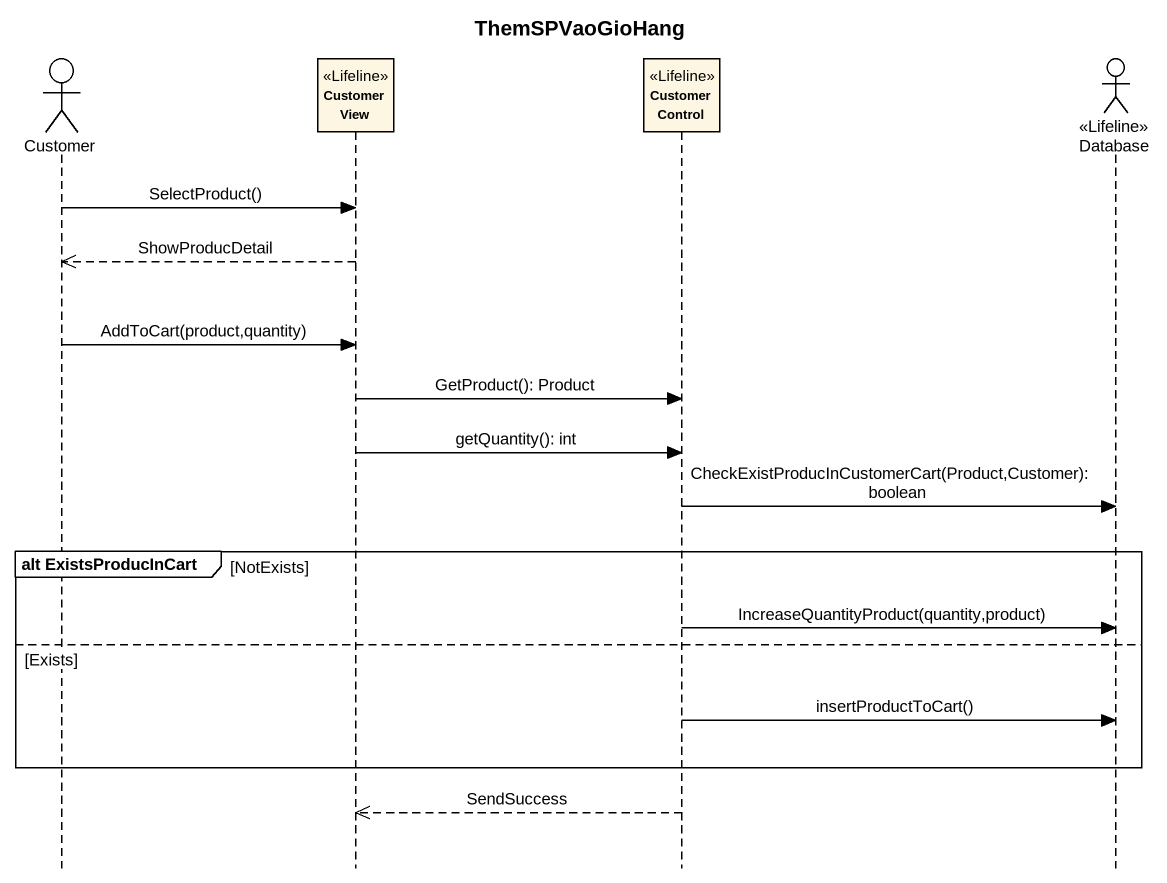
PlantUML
@startuml
title ThemSPVaoGioHang
hide footbox
actor Customer
participant "Customer View" as Customer_View <<Lifeline>>
participant "Customer Control" as Customer_Control <<Lifeline>>
actor "Database" as Database_ <<Lifeline>>

Customer -> Customer_View : SelectProduct()
Customer_View -->> Customer : ShowProducDetail
Customer -> Customer_View : AddToCart(product,quantity)
Customer_View -> Customer_Control : GetProduct(): Product
Customer_View -> Customer_Control : getQuantity(): int
Customer_Control -> Database_ : CheckExistProducInCustomerCart(Product,Customer): boolean
group alt ExistsProducInCart [NotExists]
  Customer_Control -> Database_ : IncreaseQuantityProduct(quantity,product)
else Exists
  Customer_Control -> Database_ : insertProductToCart()
end
Customer_Control -->> Customer_View : SendSuccess
@enduml
